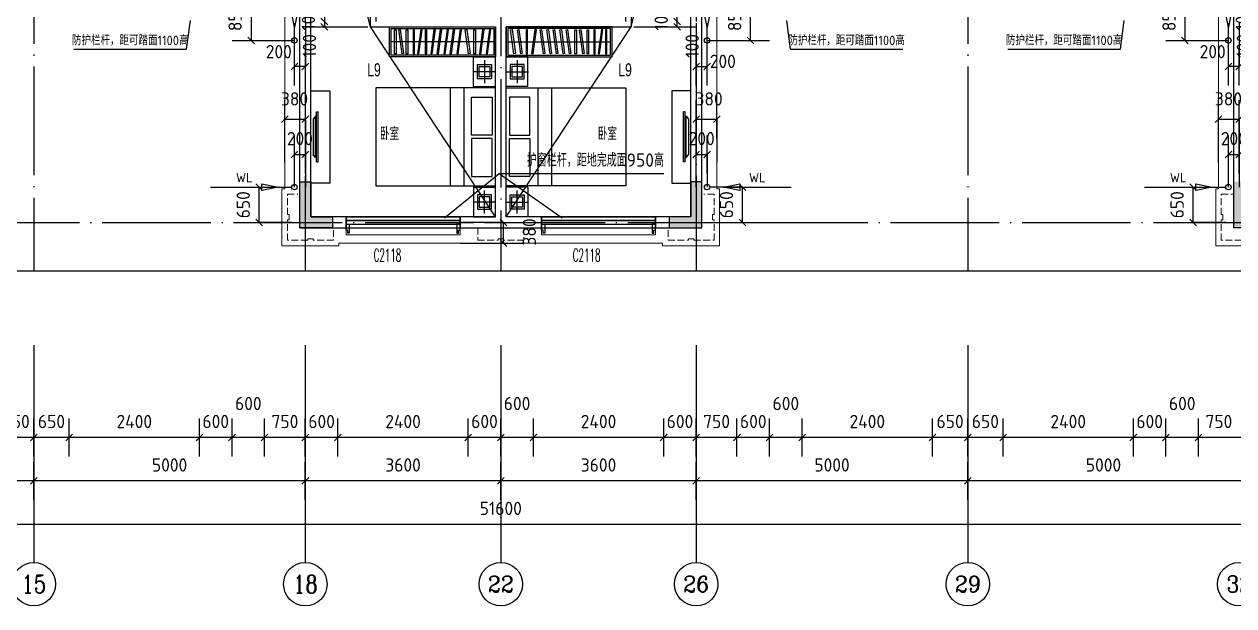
# Model space of a CAD drawing. Header units: millimetres. Extents: x -133666 to 880576, y -269375 to 86941.
# Drawn here: x -55733 to -33455, y -125350 to -114640 of the extents above; entities that cross this region are included whole.
import ezdxf
from ezdxf.enums import TextEntityAlignment as Align

# ---------------------------------------------------------------- set-up
doc = ezdxf.new("R2010")
doc.units = ezdxf.units.MM
doc.header["$LTSCALE"] = 1000
doc.linetypes.add('DASH', pattern=[0.35, 0.25, -0.1])
doc.linetypes.add('DOTE', pattern=[2.42, 2, -0.2, 0.02, -0.2])
doc.layers.get('0').update_dxf_attribs({"linetype": 'CONTINUOUS'})
doc.layers.add('0看线', color=9, linetype='CONTINUOUS', lineweight=0)
for name, color, linetype in [('0门窗套', 47, 'CONTINUOUS'), ('AXIS_TEXT', 7, 'CONTINUOUS'), ('AXIS_轴号_A', 4, 'CONTINUOUS'), ('AXIS_轴文_A', 7, 'CONTINUOUS'), ('AXIS_轴线_A', 1, 'DOTE'), ('COLU_柱墙_A', 2, 'CONTINUOUS'), ('COMP_栏杆_A', 163, 'CONTINUOUS'), ('DIM_标注_A', 3, 'CONTINUOUS'), ('DIM_符号_A', 3, 'CONTINUOUS'), ('EQU_活动家具_A', 237, 'CONTINUOUS'), ('HATCH_通用填充_A', 251, 'CONTINUOUS'), ('LINE_投影线_A', 7, 'CONTINUOUS'), ('LINE_细线_A', 9, 'CONTINUOUS'), ('M门窗标号', 1, 'CONTINUOUS'), ('PUB_DIM', 3, 'CONTINUOUS'), ('TEXT_房间名称_A', 6, 'CONTINUOUS'), ('VPIPE-雨水', 4, 'DASH'), ('WALL_填充墙_A', 2, 'CONTINUOUS'), ('WIN_门窗_A', 4, 'CONTINUOUS')]:
    doc.layers.add(name, color=color, linetype=linetype)
doc.styles.add('_TCH_AXIS', font='COMPLEX', dxfattribs={"bigfont": 'GBCBIG'})
doc.styles.add('_TCH_DIM', font='SIMPLEX.shx', dxfattribs={"width": 0.7, "bigfont": 'GBCBIG.shx'})
doc.styles.add('_中哲汉字字母', font='ZZ中哲字母', dxfattribs={"width": 0.7, "bigfont": 'ZZ中哲汉字'})
doc.styles.add('CADReader_TextStyle', font='tssdeng.shx', dxfattribs={"height": 0.2, "bigfont": 'gbcbig.shx'})
doc.styles.add('COMPLEX', font='COMPLEX')

# ---------------------------------------------------------------- blocks, each defined once
blk = doc.blocks.new('fhhrthrtjrtjrt')
at = {"layer": 'WALL_填充墙_A', "linetype": 'Continuous'}
for points in [[(-282440, 312501), (-282440, 318201)], [(-282640, 312701), (-283290, 312701), (-283290, 312501), (-282440, 312501)]]:
    blk.add_lwpolyline(points, dxfattribs=at)
blk = doc.blocks.new('mct-tl')
at = {"layer": '0门窗套'}
blk.add_lwpolyline([(60, 0), (60, -167), (30, -167), (30, -107), (0, -107), (0, 0), (60, 0)], dxfattribs=at)
blk = doc.blocks.new('yuirog')
at = {"layer": '0看线'}
for points in [[(-1020, 5890), (-1020, 5800), (-420, 5800), (-420, 5890)], [(3930, -50), (950, -50), (950, -100), (-100, -100), (-100, 950), (-50, 950), (-50, 4290)], [(1080, 297), (1080, 100), (3180, 100), (3180, 297)]]:
    blk.add_lwpolyline(points, dxfattribs=at)
at = {"layer": '0看线', "linetype": 'DASH', "ltscale": 0.5}
for points in [[(850, 230), (850, 0), (475, 0), (475, 30), (375, 30), (375, 0), (0, 0), (0, 375), (30, 375), (30, 475), (0, 475), (0, 850), (230, 850)], [(3505, 230), (3505, 0), (3880, 0), (3880, 30), (3930, 30)]]:
    blk.add_lwpolyline(points, dxfattribs=at)
at = {"layer": '0门窗套'}
for p in [(-4020, 5997), (1080, 297)]:
    blk.add_blockref('mct-tl', p, dxfattribs=at)
at = {"layer": '0门窗套', "extrusion": (0, 0, -1), "zscale": -1}
for p in [(1620, 5997), (420, 5997), (-3180, 297)]:
    blk.add_blockref('mct-tl', p, dxfattribs=at)
at = {"layer": '0门窗套', "extrusion": (0, 0, -1), "xscale": -1, "zscale": -1}
blk.add_blockref('mct-tl', (1020, 5997), dxfattribs=at)
blk = doc.blocks.new('h54j54j45j4m')
at = {"layer": 'TEXT_房间名称_A', "style": '_中哲汉字字母', "width": 0.7}
for s, p in [('水井', (-286659, 324364)), ('卫生间', (-292425, 323077, 0)), ('卫生间', (-280546, 323077, 0)), ('衣帽间', (-287637, 322020)), ('衣帽间', (-285290, 322020)), ('衣帽间', (-291197, 320718)), ('衣帽间', (-281651, 320674)), ('主卧', (-293516, 320426)), ('主卧', (-279378, 320426)), ('室内最远点直通室外最大疏散距离:L=L7+1.5*L8+L9', (-292352, 320183)), ('室内最远点直通室外最大疏散距离:L=L7+1.5*L8+L9', (-285689, 320183)), ('=2.63m+1.5*4.03m+8.45m=17.13m＜22m', (-292352, 319781)), ('=2.63m+1.5*4.03m+8.45m=17.13m＜22m', (-285689, 319781)), ('阳台', (-291308, 317230)), ('阳台', (-281396, 317412)), ('卫生间', (-287652, 316677)), ('卫生间', (-285282, 316677)), ('L9', (-288601, 315291)), ('L9', (-283976, 315291)), ('卧室', (-288366, 314114)), ('卧室', (-284353, 314114))]:
    blk.add_text(s, height=240, dxfattribs=at).set_placement(p)
blk = doc.blocks.new('554y54y')
at = {"layer": 'M门窗标号', "style": '_TCH_DIM', "width": 0.494118}
for p in [(-288482, 311879), (-284814, 311879)]:
    blk.add_text('C2118', height=238, dxfattribs=at).set_placement(p)
blk = doc.blocks.new('A$C5BD04A55')
at = {"layer": '0看线'}
for points in [[(2900, 5990), (2900, 5900), (3600, 5900), (3600, 5990)], [(7950, 50), (4970, 50), (4970, 0), (3920, 0), (3920, 1050), (3970, 1050), (3970, 5990)], [(5100, 397), (5100, 200), (7200, 200), (7200, 397)]]:
    blk.add_lwpolyline(points, dxfattribs=at)
at = {"layer": '0看线', "linetype": 'DASH', "ltscale": 0.5}
for points in [[(4870, 290), (4870, 100), (4495, 100), (4495, 130), (4395, 130), (4395, 100), (4020, 100), (4020, 475), (4050, 475), (4050, 575), (4020, 575), (4020, 950), (4210, 950)], [(7525, 330), (7525, 100), (7900, 100), (7900, 130), (7950, 130)]]:
    blk.add_lwpolyline(points, dxfattribs=at)
at = {"layer": '0门窗套'}
for p in [(0, 6097), (5100, 397)]:
    blk.add_blockref('mct-tl', p, dxfattribs=at)
at = {"layer": '0门窗套', "extrusion": (0, 0, -1), "zscale": -1}
for p in [(-2400, 6097), (-3600, 6097), (-7200, 397)]:
    blk.add_blockref('mct-tl', p, dxfattribs=at)
at = {"layer": '0门窗套', "extrusion": (0, 0, -1), "xscale": -1, "zscale": -1}
blk.add_blockref('mct-tl', (-2900, 6097), dxfattribs=at)
blk = doc.blocks.new('A$C2E3860E6')
at = {"layer": 'HATCH_通用填充_A'}
h = blk.add_hatch(color=256, dxfattribs=at)
h.dxf.hatch_style = 1
h.paths.add_polyline_path([(39600, 200), (40000, 200), (40000, 0), (39400, 0), (39400, 850), (39600, 850)])
h.paths.add_polyline_path([(46600, 200), (46200, 200), (46200, 0), (46800, 0), (46800, 850), (46600, 850)])
h.paths.add_polyline_path([(22400, 200), (22800, 200), (22800, 0), (22200, 0), (22200, 850), (22400, 850)])
h.paths.add_polyline_path([(29400, 200), (29000, 200), (29000, 0), (29600, 0), (29600, 850), (29400, 850)])
h.paths.add_polyline_path([(41950, 15750), (41450, 15750), (41450, 15350), (41950, 15350)])
h.paths.add_polyline_path([(44750, 15750), (44250, 15750), (44250, 15350), (44750, 15350)])
h.paths.add_polyline_path([(38600, 9900), (38600, 10750), (38800, 10750), (38800, 9900)])
h.paths.add_polyline_path([(47600, 9900), (47600, 10750), (47400, 10750), (47400, 9900)])
h.paths.add_polyline_path([(41950, 17300), (41450, 17300), (41450, 16900), (41950, 16900)])
h.paths.add_polyline_path([(44750, 17300), (44250, 17300), (44250, 16900), (44750, 16900)])
h.paths.add_polyline_path([(40800, 13600), (40300, 13600), (40300, 13200), (40800, 13200)])
h.paths.add_polyline_path([(45900, 13600), (45400, 13600), (45400, 13200), (45900, 13200)])
h.paths.add_polyline_path([(35700, 11700), (35700, 11200), (35500, 11200), (35500, 11900), (36350, 11900), (36350, 11700)])
h.paths.add_polyline_path([(34600, 9900), (34600, 8450), (34400, 8450), (34400, 10100), (34600, 10100)])
h.paths.add_polyline_path([(35150, 5900), (34600, 5900), (34600, 6550), (34400, 6550), (34400, 5700), (35150, 5700)])
h.paths.add_polyline_path([(43200, 5900), (43000, 5900), (43000, 5050), (43200, 5050)])
h.paths.add_polyline_path([(43850, 11700), (43850, 11300), (44050, 11300), (44050, 11900), (42150, 11900), (42150, 9900), (44050, 9900), (44050, 10500), (43850, 10500), (43850, 10100), (42350, 10100), (42350, 11700)])
h.paths.add_polyline_path([(50500, 11700), (50500, 11200), (50700, 11200), (50700, 11900), (49850, 11900), (49850, 11700)])
h.paths.add_polyline_path([(51600, 9900), (51600, 8450), (51800, 8450), (51800, 10100), (51600, 10100)])
h.paths.add_polyline_path([(51050, 5900), (51600, 5900), (51600, 6550), (51800, 6550), (51800, 5700), (51050, 5700)])
h.paths.add_polyline_path([(24750, 15750), (24250, 15750), (24250, 15350), (24750, 15350)])
h.paths.add_polyline_path([(27550, 15750), (27050, 15750), (27050, 15350), (27550, 15350)])
h.paths.add_polyline_path([(21400, 9900), (21400, 10750), (21600, 10750), (21600, 9900)])
h.paths.add_polyline_path([(30400, 9900), (30400, 10750), (30200, 10750), (30200, 9900)])
h.paths.add_polyline_path([(24750, 17300), (24250, 17300), (24250, 16900), (24750, 16900)])
h.paths.add_polyline_path([(27550, 17300), (27050, 17300), (27050, 16900), (27550, 16900)])
h.paths.add_polyline_path([(23600, 13600), (23100, 13600), (23100, 13200), (23600, 13200)])
h.paths.add_polyline_path([(28700, 13600), (28200, 13600), (28200, 13200), (28700, 13200)])
h.paths.add_polyline_path([(18500, 11700), (18500, 11200), (18300, 11200), (18300, 11900), (19150, 11900), (19150, 11700)])
h.paths.add_polyline_path([(17400, 9900), (17400, 8450), (17200, 8450), (17200, 10100), (17400, 10100)], flags=17)
h.paths.add_polyline_path([(17950, 5900), (17400, 5900), (17400, 6550), (17200, 6550), (17200, 5700), (17950, 5700)])
h.paths.add_polyline_path([(26000, 5900), (25800, 5900), (25800, 5050), (26000, 5050)])
h.paths.add_polyline_path([(25150, 11700), (25150, 11300), (24950, 11300), (24950, 11900), (26850, 11900), (26850, 9900), (24950, 9900), (24950, 10500), (25150, 10500), (25150, 10100), (26650, 10100), (26650, 11700)])
h.paths.add_polyline_path([(33300, 11700), (33300, 11200), (33500, 11200), (33500, 11900), (32650, 11900), (32650, 11700)])
h.paths.add_polyline_path([(34400, 9900), (34400, 8450), (34600, 8450), (34600, 10100), (34400, 10100)])
h.paths.add_polyline_path([(33850, 5900), (34400, 5900), (34400, 6550), (34600, 6550), (34600, 5700), (33850, 5700)])
h.paths.add_polyline_path([(9850, 15750), (10350, 15750), (10350, 15350), (9850, 15350)])
h.paths.add_polyline_path([(7050, 15750), (7550, 15750), (7550, 15350), (7050, 15350)])
h.paths.add_polyline_path([(13200, 9900), (13200, 10750), (13000, 10750), (13000, 9900)])
h.paths.add_polyline_path([(4200, 9900), (4200, 10750), (4400, 10750), (4400, 9900)])
h.paths.add_polyline_path([(9850, 17300), (10350, 17300), (10350, 16900), (9850, 16900)])
h.paths.add_polyline_path([(7050, 17300), (7550, 17300), (7550, 16900), (7050, 16900)])
h.paths.add_polyline_path([(11000, 13600), (11500, 13600), (11500, 13200), (11000, 13200)])
h.paths.add_polyline_path([(5900, 13600), (6400, 13600), (6400, 13200), (5900, 13200)])
h.paths.add_polyline_path([(16100, 11700), (16100, 11200), (16300, 11200), (16300, 11900), (15450, 11900), (15450, 11700)])
h.paths.add_polyline_path([(5200, 200), (5600, 200), (5600, 0), (5000, 0), (5000, 850), (5200, 850)])
h.paths.add_polyline_path([(17200, 9900), (17200, 8450), (17400, 8450), (17400, 10100), (17200, 10100)])
h.paths.add_polyline_path([(16650, 5900), (17200, 5900), (17200, 6550), (17400, 6550), (17400, 5700), (16650, 5700)])
h.paths.add_polyline_path([(12200, 200), (11800, 200), (11800, 0), (12400, 0), (12400, 850), (12200, 850)])
h.paths.add_polyline_path([(8600, 5900), (8800, 5900), (8800, 5050), (8600, 5050)])
h.paths.add_polyline_path([(9450, 11700), (9450, 11300), (9650, 11300), (9650, 11900), (7750, 11900), (7750, 9900), (9650, 9900), (9650, 10500), (9450, 10500), (9450, 10100), (7950, 10100), (7950, 11700)])
h.paths.add_polyline_path([(1300, 11700), (1300, 11200), (1100, 11200), (1100, 11900), (1950, 11900), (1950, 11700)])
h.paths.add_polyline_path([(200, 9900), (200, 8450), (0, 8450), (0, 10100), (200, 10100)])
h.paths.add_polyline_path([(750, 5900), (200, 5900), (200, 6550), (0, 6550), (0, 5700), (750, 5700)])
edge = h.paths.add_edge_path()
edge.add_line((38750, 5900), (38750, 5700))
edge.add_line((38750, 5700), (39400, 5700))
edge.add_line((39400, 5700), (39400, 5200))
edge.add_line((39400, 5200), (39600, 5200))
edge.add_line((39600, 5200), (39600, 5900))
edge.add_line((39600, 5900), (38750, 5900))
edge.add_line((47450, 5900), (47450, 5700))
edge.add_line((47450, 5700), (46800, 5700))
edge.add_line((46800, 5700), (46800, 5200))
edge.add_line((46800, 5200), (46600, 5200))
edge.add_line((46600, 5200), (46600, 5900))
edge.add_line((46600, 5900), (47450, 5900))
edge.add_line((21550, 5900), (21550, 5700))
edge.add_line((21550, 5700), (22200, 5700))
edge.add_line((22200, 5700), (22200, 5200))
edge.add_line((22200, 5200), (22400, 5200))
edge.add_line((22400, 5200), (22400, 5900))
edge.add_line((22400, 5900), (21550, 5900))
edge.add_line((30250, 5900), (30250, 5700))
edge.add_line((30250, 5700), (29600, 5700))
edge.add_line((29600, 5700), (29600, 5200))
edge.add_line((29600, 5200), (29400, 5200))
edge.add_line((29400, 5200), (29400, 5900))
edge.add_line((29400, 5900), (30250, 5900))
edge.add_line((13050, 5900), (13050, 5700))
edge.add_line((13050, 5700), (12400, 5700))
edge.add_line((12400, 5700), (12400, 5200))
edge.add_line((12400, 5200), (12200, 5200))
edge.add_line((12200, 5200), (12200, 5900))
edge.add_line((12200, 5900), (13050, 5900))
edge.add_line((4350, 5900), (4350, 5700))
edge.add_line((4350, 5700), (5000, 5700))
edge.add_line((5000, 5700), (5000, 5200))
edge.add_line((5000, 5200), (5200, 5200))
edge.add_line((5200, 5200), (5200, 5900))
edge.add_line((5200, 5900), (4350, 5900))
at = {"layer": 'COLU_柱墙_A'}
for points in [[(22400, 200), (22800, 200), (22800, 0), (22200, 0), (22200, 850), (22400, 850), (22400, 200)], [(29400, 200), (29000, 200), (29000, 0), (29600, 0), (29600, 850), (29400, 850), (29400, 200)]]:
    blk.add_lwpolyline(points, dxfattribs=at)
blk = doc.blocks.new('hj54j54j54')
at = {"layer": 'DIM_标注_A', "linetype": 'Continuous'}
for points in [[(365262, 374971), (365262, 375671)], [(365462, 374971), (365462, 375671)], [(372662, 374971), (372662, 375671)], [(372862, 374971), (372862, 375671)], [(365200, 375260), (365324, 375383)], [(365400, 375260), (365524, 375383)], [(372600, 375260), (372724, 375383)], [(372800, 375260), (372924, 375383)], [(365262, 374721), (365262, 375321), (365462, 375321), (365462, 374721)], [(372662, 374721), (372662, 375321), (372862, 375321), (372862, 374721)], [(364262, 374721), (364962, 374721)], [(364550, 374783), (364674, 374660)], [(365212, 374071), (364612, 374071), (364612, 374721), (365212, 374721)], [(372912, 374071), (373512, 374071), (373512, 374721), (372912, 374721)], [(373162, 374721), (373862, 374721)], [(373450, 374783), (373574, 374660)], [(364262, 374071), (364962, 374071)], [(364550, 374133), (364674, 374010)], [(373162, 374071), (373862, 374071)], [(373450, 374133), (373574, 374010)]]:
    blk.add_lwpolyline(points, dxfattribs=at)
at = {"layer": 'DIM_符号_A', "linetype": 'Continuous'}
for points in [[(363714, 374721), (364662, 374721)], [(364662, 374781), (364962, 374721), (364662, 374661), (364662, 374781)], [(373462, 374781), (373462, 374661), (373162, 374721), (373462, 374781)], [(373462, 374721), (374409, 374721)]]:
    blk.add_lwpolyline(points, dxfattribs=at)
at = {"layer": 'VPIPE-雨水', "linetype": 'Continuous'}
for centre in [(365262, 374721), (372862, 374721)]:
    blk.add_circle(centre, 50, dxfattribs=at)
at = {"layer": 'DIM_标注_A', "color": 7, "style": 'CADReader_TextStyle'}
for s, rotation, p in [('200', 360, (365362, 375615)), ('200', 360, (372762, 375615)), ('650', 450, (364318, 374396)), ('650', 450, (373218, 374396))]:
    blk.add_text(s, height=245, rotation=rotation, dxfattribs=at).set_placement(p, align=Align.MIDDLE)
at = {"layer": 'DIM_符号_A', "color": 7, "style": 'CADReader_TextStyle'}
for p in [(364338, 374896), (373786, 374896)]:
    blk.add_text('WL', height=175, dxfattribs=at).set_placement(p, align=Align.MIDDLE)
blk = doc.blocks.new('J54J6K6K')
at = {"layer": 'DIM_标注_A', "linetype": 'Continuous'}
for points in [[(-288590, 317201), (-289390, 317201), (-289390, 316201), (-288590, 316201)], [(-289940, 316801), (-290740, 316801), (-290740, 315952), (-289940, 315952)], [(-282340, 315952), (-281540, 315952), (-281540, 316801), (-282340, 316801)], [(-289452, 316363), (-289328, 316239)], [(-289740, 316270), (-289740, 315470), (-289940, 315470), (-289940, 316270)], [(-289740, 316201), (-289040, 316201)], [(-289452, 316263), (-289328, 316139)], [(-282540, 316270), (-282540, 315470), (-282340, 315470), (-282340, 316270)], [(-291090, 315952), (-290390, 315952)], [(-290802, 316013), (-290678, 315890)], [(-281890, 315952), (-281190, 315952)], [(-281602, 316013), (-281478, 315890)], [(-289940, 315120), (-289940, 315820)], [(-289740, 315120), (-289740, 315820)], [(-282540, 315120), (-282540, 315820)], [(-282340, 315120), (-282340, 315820)], [(-290002, 315408), (-289878, 315531)], [(-289802, 315408), (-289678, 315531)], [(-282602, 315408), (-282478, 315531)], [(-282402, 315408), (-282278, 315531)], [(-290120, 314154), (-290120, 314854)], [(-289740, 314154), (-289740, 314854)], [(-282540, 314154), (-282540, 314854)], [(-282160, 314154), (-282160, 314854)], [(-290182, 314442), (-290058, 314565)], [(-289802, 314442), (-289678, 314565)], [(-282602, 314442), (-282478, 314565)], [(-282222, 314442), (-282098, 314565)], [(-290120, 313704), (-290120, 314504), (-289740, 314504), (-289740, 313704)], [(-282540, 313704), (-282540, 314504), (-282160, 314504), (-282160, 313704)], [(-286890, 312221), (-286090, 312221), (-286090, 312601), (-286890, 312601)], [(-286440, 312601), (-285740, 312601)], [(-286152, 312663), (-286028, 312539)], [(-286440, 312221), (-285740, 312221)], [(-286152, 312283), (-286028, 312159)]]:
    blk.add_lwpolyline(points, dxfattribs=at)
at = {"layer": 'DIM_符号_A', "linetype": 'Continuous'}
for points in [[(-289880, 316499), (-289940, 316199), (-290000, 316499), (-289880, 316499)], [(-282280, 316499), (-282340, 316199), (-282400, 316499), (-282280, 316499)], [(-294001, 315790), (-291929, 315790), (-291857, 316318)], [(-280880, 316318), (-280808, 315790), (-278736, 315790)], [(-287174, 312687), (-286170, 313503), (-285012, 312687)], [(-286170, 313503), (-283136, 313503)]]:
    blk.add_lwpolyline(points, dxfattribs=at)
at = {"layer": 'PUB_DIM', "linetype": 'Continuous'}
for points in [[(-283690, 316201), (-282890, 316201), (-282890, 317201), (-283690, 317201)], [(-282952, 316363), (-282828, 316239)], [(-283240, 316201), (-282540, 316201)], [(-282952, 316263), (-282828, 316139)]]:
    blk.add_lwpolyline(points, dxfattribs=at)
at = {"layer": 'VPIPE-雨水', "linetype": 'Continuous'}
for centre in [(-289940, 315952), (-282340, 315952)]:
    blk.add_circle(centre, 50, dxfattribs=at)
at = {"layer": 'DIM_标注_A', "color": 7, "style": 'CADReader_TextStyle'}
for s, rotation, p in [('850', 90, (-291034, 316376)), ('850', 90, (-281834, 316376)), ('100', 90, (-289684, 316351)), ('100', 90, (-289665, 315851)), ('200', 360, (-290229, 315745)), ('200', 360, (-282051, 315567)), ('380', 360, (-289939, 314876)), ('380', 360, (-282304, 314876)), ('380', 450, (-285615, 312425))]:
    blk.add_text(s, height=245, rotation=rotation, dxfattribs=at).set_placement(p, align=Align.MIDDLE)
at = {"layer": 'DIM_符号_A', "color": 7, "style": 'CADReader_TextStyle'}
for p in [(-292965, 315965), (-279772, 315965)]:
    blk.add_text('防护栏杆，距可踏面1100高', height=175, dxfattribs=at).set_placement(p, align=Align.MIDDLE)
blk.add_text('护窗栏杆，距地完成面950高', height=245, dxfattribs=at).set_placement((-283136, 313871), align=Align.TOP_RIGHT)
at = {"layer": 'PUB_DIM', "color": 7, "style": 'CADReader_TextStyle'}
for p in [(-283184, 316351), (-282615, 315851)]:
    blk.add_text('100', height=245, rotation=90, dxfattribs=at).set_placement(p, align=Align.MIDDLE)
blk = doc.blocks.new('_AXISO')
blk.add_circle((0, 0), 0.5)
at = {"layer": 'AXIS_TEXT', "style": 'COMPLEX', "width": 1.041667}
blk.add_attdef('A', text='', height=0.56, dxfattribs=at).set_placement((-0.25, -0.28), (0.25, -0.28), align=Align.FIT)
blk = doc.blocks.new('A$C5CA51191')
at = {"layer": 'EQU_活动家具_A'}
for p, q in [((3000, 2400), (3000, 2950)), ((3000, 2950), (3400, 2950)), ((3410, 2675), (2990, 2675)), ((3200, 2885), (3200, 2465)), ((2566, 2375), (2566, 575)), ((2818, 2375), (2818, 575)), ((3000, 2400), (3400, 2400)), ((88, 1856), (46, 1804)), ((46, 1804), (46, 1146)), ((88, 1094), (88, 1856)), ((107, 1856), (88, 1856)), ((107, 1015), (107, 1935)), ((107, 1935), (137, 1935)), ((137, 1015), (137, 1935)), ((137, 1015), (137, 1935)), ((88, 1094), (46, 1146)), ((107, 1094), (88, 1094)), ((107, 1015), (137, 1015)), ((3000, 550), (3400, 550)), ((3000, 550), (3000, 0)), ((3200, 65), (3200, 485)), ((3410, 275), (2990, 275)), ((3000, 0), (3400, 0))]:
    blk.add_line(p, q, dxfattribs=at)
for points in [[(3330, 2805), (3330, 2545), (3070, 2545), (3070, 2805)], [(350, 625), (0, 625), (0, 2325), (350, 2325)], [(3400, 575), (3400, 2375), (1200, 2375), (1200, 575)], [(2963, 2205), (3339, 2205), (3339, 1505), (2963, 1505)], [(2963, 745), (3339, 745), (3339, 1445), (2963, 1445)], [(3330, 145), (3330, 405), (3070, 405), (3070, 145)]]:
    blk.add_lwpolyline(points, close=True, dxfattribs=at)
for points in [[(3297, 2773), (3297, 2578), (3102, 2578), (3102, 2773), (3297, 2773)], [(3297, 178), (3297, 373), (3102, 373), (3102, 178), (3297, 178)]]:
    blk.add_lwpolyline(points, dxfattribs=at)
blk = doc.blocks.new('A$C60E5526C')
at = {"layer": 'EQU_活动家具_A'}
blk.add_line((1920, 275), (30, 275), dxfattribs=at)
for points in [[(1950, 550), (1950, 0), (0, 0), (0, 550)], [(1920, 520), (1920, 30), (30, 30), (30, 520)], [(122, 53), (95, 53), (95, 498), (122, 498)], [(258, 60), (232, 56), (171, 497), (198, 501)], [(336, 53), (309, 53), (309, 498), (336, 498)], [(434, 53), (461, 53), (461, 498), (434, 498)], [(514, 60), (541, 56), (601, 497), (575, 501)], [(658, 53), (685, 53), (685, 498), (658, 498)], [(759, 60), (786, 56), (846, 497), (819, 501)], [(874, 60), (900, 56), (961, 497), (934, 501)], [(999, 60), (1026, 56), (1086, 497), (1060, 501)], [(1114, 60), (1141, 56), (1201, 497), (1174, 501)], [(1240, 60), (1266, 56), (1327, 497), (1300, 501)], [(1483, 60), (1456, 56), (1395, 497), (1422, 501)], [(1583, 53), (1556, 53), (1556, 498), (1583, 498)], [(1656, 60), (1683, 56), (1743, 497), (1716, 501)], [(1782, 60), (1808, 56), (1869, 497), (1842, 501)]]:
    blk.add_lwpolyline(points, close=True, dxfattribs=at)

msp = doc.modelspace()

# ---------------------------------------------------------------- linework, layer by layer
msp.add_lwpolyline([(-20255, -119189.6), (-73655, -119189.6), (-73655, -100899.6), (-20255, -100899.6)], close=True)
at = {"layer": 'AXIS_轴号_A'}
for p, q in [((-55555, -120550.1), (-55555, -124550.1)), ((-50555, -120550.1), (-50555, -124550.1)), ((-46955, -120550.1), (-46955, -124550.1)), ((-43355, -120550.1), (-43355, -124550.1)), ((-38355, -120550.1), (-38355, -124550.1))]:
    msp.add_line(p, q, dxfattribs=at)
at = {"layer": 'AXIS_轴号_A', "linetype": 'Continuous'}
for points in [[(-21155, -119750.1), (-21155, -122250.1), (-72755, -122250.1), (-72755, -119750.1)], [(-21155, -120550.1), (-21155, -123850.1), (-72755, -123850.1), (-72755, -120550.1)], [(-21155, -120550.1), (-21155, -123050.1), (-72755, -123050.1), (-72755, -120550.1)], [(-55555, -122600.1), (-55555, -121900.1)], [(-54905, -122600.1), (-54905, -121900.1)], [(-52505, -122600.1), (-52505, -121900.1)], [(-51905, -122600.1), (-51905, -121900.1)], [(-51305, -122600.1), (-51305, -121900.1)], [(-50555, -122600.1), (-50555, -121900.1)], [(-49955, -122600.1), (-49955, -121900.1)], [(-47555, -122600.1), (-47555, -121900.1)], [(-46955, -122600.1), (-46955, -121900.1)], [(-46355, -122600.1), (-46355, -121900.1)], [(-43955, -122600.1), (-43955, -121900.1)], [(-43355, -122600.1), (-43355, -121900.1)], [(-42605, -122600.1), (-42605, -121900.1)], [(-42005, -122600.1), (-42005, -121900.1)], [(-41405, -122600.1), (-41405, -121900.1)], [(-39005, -122600.1), (-39005, -121900.1)], [(-38355, -122600.1), (-38355, -121900.1)], [(-37705, -122600.1), (-37705, -121900.1)], [(-35305, -122600.1), (-35305, -121900.1)], [(-34705, -122600.1), (-34705, -121900.1)], [(-34105, -122600.1), (-34105, -121900.1)], [(-55616.9, -122312), (-55493.2, -122188.2)], [(-54966.9, -122312), (-54843.2, -122188.2)], [(-52566.9, -122312), (-52443.2, -122188.2)], [(-51966.9, -122312), (-51843.2, -122188.2)], [(-51366.9, -122312), (-51243.2, -122188.2)], [(-50616.9, -122312), (-50493.2, -122188.2)], [(-50016.9, -122312), (-49893.2, -122188.2)], [(-47616.9, -122312), (-47493.2, -122188.2)], [(-47016.9, -122312), (-46893.2, -122188.2)], [(-46416.9, -122312), (-46293.2, -122188.2)], [(-44016.9, -122312), (-43893.2, -122188.2)], [(-43416.9, -122312), (-43293.2, -122188.2)], [(-42666.9, -122312), (-42543.2, -122188.2)], [(-42066.9, -122312), (-41943.2, -122188.2)], [(-41466.9, -122312), (-41343.2, -122188.2)], [(-39066.9, -122312), (-38943.2, -122188.2)], [(-38416.9, -122312), (-38293.2, -122188.2)], [(-37766.9, -122312), (-37643.2, -122188.2)], [(-35366.9, -122312), (-35243.2, -122188.2)], [(-34766.9, -122312), (-34643.2, -122188.2)], [(-34166.9, -122312), (-34043.2, -122188.2)], [(-55555, -123400.1), (-55555, -122700.1)], [(-50555, -123400.1), (-50555, -122700.1)], [(-46955, -123400.1), (-46955, -122700.1)], [(-43355, -123400.1), (-43355, -122700.1)], [(-38355, -123400.1), (-38355, -122700.1)], [(-55616.9, -123112), (-55493.2, -122988.2)], [(-50616.9, -123112), (-50493.2, -122988.2)], [(-47016.9, -123112), (-46893.2, -122988.2)], [(-43416.9, -123112), (-43293.2, -122988.2)], [(-38416.9, -123112), (-38293.2, -122988.2)]]:
    msp.add_lwpolyline(points, dxfattribs=at)
at = {"layer": 'AXIS_轴线_A', "linetype": 'DOTE'}
for p, q in [((-55555, -100899.6), (-55555, -119189.6)), ((-55555, -100899.6), (-55555, -119189.6)), ((-55555, -100899.6), (-55555, -119189.6)), ((-55555, -100899.6), (-55555, -119189.6)), ((-38355, -100899.6), (-38355, -119189.6)), ((-38355, -100899.6), (-38355, -119189.6)), ((-46955, -108389.6), (-46955, -119189.6)), ((-46955, -108389.6), (-46955, -119189.6)), ((-50555, -112589.6), (-50555, -119189.6)), ((-50555, -112589.6), (-50555, -119189.6)), ((-43355, -112589.6), (-43355, -119189.6)), ((-43355, -112589.6), (-43355, -119189.6)), ((-73655, -118289.6), (-20255, -118289.6))]:
    msp.add_line(p, q, dxfattribs=at)
at = {"layer": 'COMP_栏杆_A'}
for points in [[(-47705, -118256.3), (-49805, -118256.3), (-49805, -118189.6), (-47705, -118189.6)], [(-44105, -118256.3), (-46205, -118256.3), (-46205, -118189.6), (-44105, -118189.6)]]:
    msp.add_lwpolyline(points, close=True, dxfattribs=at)
at = {"layer": 'LINE_细线_A'}
for points in [[(-47055, -118189.6), (-49355, -114689.6), (-49905, -112489.6), (-47955, -112064.6)], [(-46855, -118189.6), (-44555, -114689.6), (-44005, -112489.6), (-45955, -112064.6)]]:
    msp.add_lwpolyline(points, dxfattribs=at)
at = {"layer": 'WALL_填充墙_A', "linetype": 'Continuous'}
for points in [[(-50655, -118389.6), (-50655, -112689.6)], [(-50455, -118189.6), (-50455, -112689.6)], [(-43455, -118189.6), (-43455, -112689.6)], [(-43255, -118389.6), (-43255, -112689.6)], [(-49355, -114689.6), (-49355, -114489.6), (-49255, -114489.6), (-49255, -114589.6)], [(-44655, -114589.6), (-44655, -114489.6), (-44555, -114489.6), (-44555, -114689.6)], [(-49355, -114689.6), (-47055, -114689.6)], [(-47055, -118189.6), (-47055, -114689.6)], [(-46855, -118189.6), (-46855, -114689.6)], [(-46855, -114689.6), (-44555, -114689.6)], [(-50655, -118389.6), (-49805, -118389.6), (-49805, -118189.6), (-50455, -118189.6)], [(-47055, -118189.6), (-47705, -118189.6), (-47705, -118389.6), (-46955, -118389.6)], [(-46955, -118389.6), (-46205, -118389.6), (-46205, -118189.6), (-46855, -118189.6)], [(-43455, -118189.6), (-44105, -118189.6), (-44105, -118389.6), (-43255, -118389.6)]]:
    msp.add_lwpolyline(points, dxfattribs=at)
at = {"layer": 'WIN_门窗_A', "linetype": 'Continuous'}
for points in [[(-47705, -118389.6), (-47705, -118189.6), (-49805, -118189.6), (-49805, -118389.6), (-47705, -118389.6)], [(-49805, -118256.3), (-47705, -118256.3)], [(-44105, -118389.6), (-44105, -118189.6), (-46205, -118189.6), (-46205, -118389.6), (-44105, -118389.6)], [(-46205, -118256.3), (-44105, -118256.3)], [(-49805, -118323), (-47705, -118323)], [(-46205, -118323), (-44105, -118323)]]:
    msp.add_lwpolyline(points, dxfattribs=at)

# ---------------------------------------------------------------- block references
msp.add_blockref('yuirog', (-33685, -118619.6))
at = {"layer": 'AXIS_轴号_A'}
ref = msp.add_blockref('_AXISO', (-55555, -124950.1), dxfattribs=dict(at, xscale=800, yscale=800, zscale=800))
ref.add_attrib('A', '15', dxfattribs={"layer": 'AXIS_轴文_A', "height": 328.45, "style": '_TCH_AXIS'}).set_placement((-55781.8, -125114.3), (-55328.3, -125114.3), align=Align.FIT)
ref = msp.add_blockref('_AXISO', (-50555, -124950.1), dxfattribs=dict(at, xscale=800, yscale=800, zscale=800))
ref.add_attrib('A', '18', dxfattribs={"layer": 'AXIS_轴文_A', "height": 328.45, "style": '_TCH_AXIS'}).set_placement((-50781.8, -125114.3), (-50328.3, -125114.3), align=Align.FIT)
ref = msp.add_blockref('_AXISO', (-46955, -124950.1), dxfattribs=dict(at, xscale=800, yscale=800, zscale=800))
ref.add_attrib('A', '22', dxfattribs={"layer": 'AXIS_轴文_A', "height": 294.28, "style": '_TCH_AXIS'}).set_placement((-47193.3, -125097.2), (-46716.8, -125097.2), align=Align.FIT)
ref = msp.add_blockref('_AXISO', (-43355, -124950.1), dxfattribs=dict(at, xscale=800, yscale=800, zscale=800))
ref.add_attrib('A', '26', dxfattribs={"layer": 'AXIS_轴文_A', "height": 294.28, "style": '_TCH_AXIS'}).set_placement((-43593.3, -125097.2), (-43116.8, -125097.2), align=Align.FIT)
ref = msp.add_blockref('_AXISO', (-38355, -124950.1), dxfattribs=dict(at, xscale=800, yscale=800, zscale=800))
ref.add_attrib('A', '29', dxfattribs={"layer": 'AXIS_轴文_A', "height": 294.28, "style": '_TCH_AXIS'}).set_placement((-38593.3, -125097.2), (-38116.8, -125097.2), align=Align.FIT)
ref = msp.add_blockref('_AXISO', (-33355, -124950.1), dxfattribs=dict(at, xscale=800, yscale=800, zscale=800))
ref.add_attrib('A', '32', dxfattribs={"layer": 'AXIS_轴文_A', "height": 300.65, "style": '_TCH_AXIS'}).set_placement((-33591.3, -125100.4), (-33118.8, -125100.4), align=Align.FIT)
at = {"layer": 'DIM_标注_A'}
for p in [(239185.2, -430890.6), (256385.2, -430890.6)]:
    msp.add_blockref('J54J6K6K', p, dxfattribs=at)
at = {"layer": 'EQU_活动家具_A'}
for name, p in [('A$C60E5526C', (-49005, -115239.6)), ('A$C5CA51191', (-50455, -118189.6))]:
    msp.add_blockref(name, p, dxfattribs=at)
at = {"layer": 'EQU_活动家具_A', "xscale": -1}
for name, p in [('A$C60E5526C', (-44905, -115239.6)), ('A$C5CA51191', (-43455, -118189.6))]:
    msp.add_blockref(name, p, dxfattribs=at)
at = {"layer": 'HATCH_通用填充_A'}
for name, p in [('A$C2E3860E6', (-72855, -118389.6)), ('hj54j54j54', (-416016.8, -492361.1)), ('hj54j54j54', (-398816.8, -492361.1))]:
    msp.add_blockref(name, p, dxfattribs=at)
at = {"layer": 'LINE_投影线_A'}
msp.add_blockref('A$C5BD04A55', (-54905, -118719.6), dxfattribs=at)
at = {"layer": 'LINE_投影线_A', "xscale": -1}
msp.add_blockref('A$C5BD04A55', (-39005, -118719.6), dxfattribs=at)
at = {"layer": 'M门窗标号'}
msp.add_blockref('554y54y', (239185.2, -430890.6), dxfattribs=at)
at = {"layer": 'TEXT_房间名称_A'}
for p in [(239185.2, -430890.6), (256385.2, -430890.6)]:
    msp.add_blockref('h54j54j45j4m', p, dxfattribs=at)
at = {"layer": 'WALL_填充墙_A', "xscale": -1}
msp.add_blockref('fhhrthrtjrtjrt', (-315895.3, -430890.6), dxfattribs=at)

# ---------------------------------------------------------------- texts
at = {"layer": 'AXIS_轴号_A', "color": 7, "style": 'CADReader_TextStyle'}
for s, p in [('600', (-51605, -121625.1)), ('600', (-46655, -121625.1)), ('600', (-41705, -121625.1)), ('600', (-34405, -121625.1)), ('650', (-55880, -121956.1)), ('650', (-55230, -121956.1)), ('2400', (-53705, -121956.1)), ('600', (-52205, -121956.1)), ('750', (-50930, -121956.1)), ('600', (-50255, -121956.1)), ('2400', (-48755, -121956.1)), ('600', (-47255, -121956.1)), ('2400', (-45155, -121956.1)), ('600', (-43655, -121956.1)), ('750', (-42980, -121956.1)), ('600', (-42305, -121956.1)), ('2400', (-40205, -121956.1)), ('650', (-38680, -121956.1)), ('650', (-38030, -121956.1)), ('2400', (-36505, -121956.1)), ('600', (-35005, -121956.1)), ('750', (-33730, -121956.1)), ('5000', (-53055, -122756.1)), ('3600', (-48755, -122756.1)), ('3600', (-45155, -122756.1)), ('5000', (-40855, -122756.1)), ('5000', (-35855, -122756.1)), ('51600', (-46955, -123556.1))]:
    msp.add_text(s, height=245, dxfattribs=at).set_placement(p, align=Align.MIDDLE)

doc.saveas('drawing.dxf')
